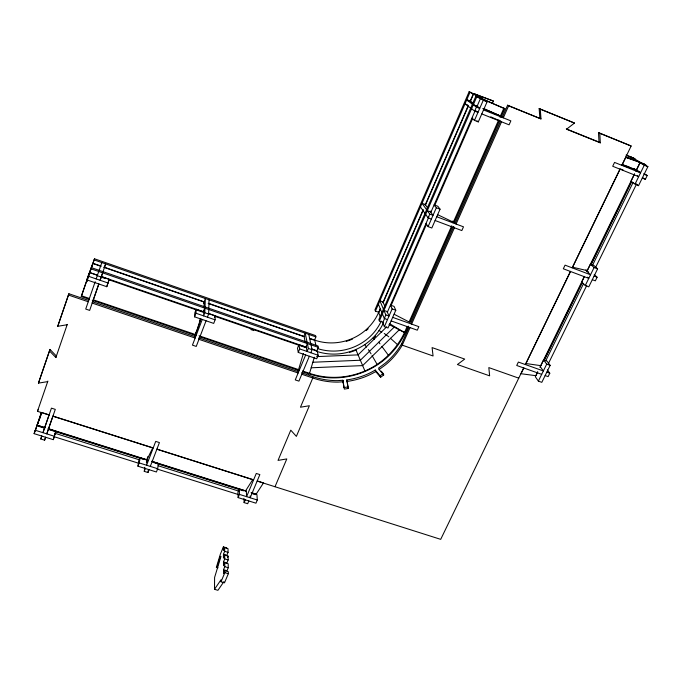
<?xml version="1.0" encoding="UTF-8"?>
<svg xmlns="http://www.w3.org/2000/svg" width="682" height="682" viewBox="0 0 682 682"><rect width="100%" height="100%" fill="white"/><g stroke="black" fill="none" stroke-linecap="round" stroke-linejoin="round"><path stroke-width="1.02" d="M223.892 581.669L217.933 590.314L214.498 589.299L214.6 577.441L220.977 556.478L220.363 556.333L217.191 566.759L216.365 567.305L218.035 567.808M204.157 312.075L196.177 309.321L194.822 312.902L194.566 316.84L213.713 323.413L215.094 319.824L215.145 315.86L208.155 313.456M207.447 317.19L208.641 314.07L208.769 309.517M208.811 308.23L209.05 299.816M203.773 311.947L203.611 315.877L204.805 312.748L204.984 308.204L203.62 311.776L204.694 307.821M205.035 306.926L205.359 298.528L203.534 303.584M203.961 307.488L204.199 301.836M194.566 316.84L195.93 313.234L196.177 309.321M147.679 460.171L139.963 457.741L138.727 461.006L137.943 466.198L156.425 471.995L157.687 468.722L158.284 463.513L151.532 461.39M144.823 467.298L144.269 471.364L147.96 472.515L148.224 470.486M137.943 466.198L139.196 462.908L139.963 457.741M147.764 456.65L146.945 459.745L152.777 447.793M314.334 357.223L309.534 373.344L308.699 373.83L302.527 371.733M303.405 353.472L298.563 369.618L297.625 370.07M81.26 296.508L89.385 273.056L81.26 296.508L89.299 299.245M216.365 567.305L220.363 554.185L223.406 546.87L226.739 547.885M90.007 271.283L86.895 279.884L106.776 286.704L107.927 283.013M106.776 286.704L109.205 279.347L101.328 276.636M45.055 427.836L37.058 425.321L34.1 433.65L53.264 439.66L56.043 431.305L48.055 428.782M195.018 335.578L196.271 331.691M199.4 321.981L200.338 319.065M200.653 318.75L195.316 335.288L200.96 319.091M102.811 272.263L105.642 263.917L104.397 267.506M45.268 427.708L37.152 425.15L41.423 412.431L49.539 415.006M41.201 413.258L35.208 430.76M48.465 428.918L46.785 433.88L55.293 409.379L51.44 408.143L42.949 432.678L44.671 427.716M47.638 381.622L38.456 383.139L49.982 349.414L56.418 356.081L55.873 357.53L49.411 350.846M67.083 324.76L57.748 326.294L68.882 293.737L88.694 300.464M49.982 349.414L38.456 383.139M68.882 293.737L57.748 326.294M44.603 440.18L45.592 437.256L44.603 440.18L40.767 438.978L41.781 436.054L40.767 438.978M49.061 414.997L37.476 411.323L47.868 381.085M55.873 357.53L67.262 324.393M39.709 418.364L40.553 415.901L37.092 425.423L44.202 427.657M89.137 273.857L94.542 258.802L315.587 335.587L315.894 336.899L314.479 340.284M40.281 416.804L41.125 414.349M94.542 258.802L90.391 270.2M44.731 427.537L49.113 414.878M89.137 299.185L89.385 298.469M92.309 302.706L92.94 300.881M98.779 284.019L93.067 300.523M95.19 281.683L85.719 309.057L89.666 310.395L98.839 283.985M96.145 278.912L98.719 271.504M99.129 270.319L101.814 262.587M101.379 276.534L102.65 272.86L100.126 280.285L101.243 277.071L97.262 275.698M48.516 428.731L52.949 416.088M54.875 434.647L56.043 431.305M108.25 282.092L109.205 279.347M53.264 439.66L54.441 436.284L35.259 430.265M87.646 279.134L86.674 281.905L92.709 264.113L91.729 266.892M37.152 425.15L41.338 413.548M34.1 433.65L35.907 428.68M36.359 427.409L36.947 425.781M86.895 279.884L91.269 267.608L317.991 345.97L318.306 347.351L316.857 350.804L311.827 349.073M37.476 411.323L38.073 409.712M146.374 462.498L147.303 460.052L146.604 465.235L155.709 441.39L159.426 442.575L150.304 466.403M144.269 471.364L145.351 468.525M202.239 319.474L192.443 345.143L196.245 346.422L206.066 320.787M147.96 472.515L149.051 469.685M214.455 317.642L215.145 315.86M246.142 491.193L239.263 489.028L237.95 492.208L238.12 497.604L255.955 503.188L257.293 500.008L256.943 494.595L251.053 492.745M306.627 347.394L298.929 344.742L297.497 348.212L298.264 352.432L316.704 358.758L318.17 355.279L317.207 351.042L311.435 349.048M303.814 336.584L305.212 333.2L307.079 342.202M238.12 497.604L239.45 494.399L239.263 489.028M298.264 352.432L299.713 348.928L298.929 344.742M305.92 347.036L307.369 343.566L308.375 348.442L307.113 351.469L306.261 347.266M224.651 547.612L224.676 551.329L223.44 554.296L226.825 555.318L228.061 552.36L228.01 548.626L224.651 547.612L223.423 550.562L223.406 546.87M248.836 500.963L247.677 503.717L244.113 502.608L245.264 499.846M305.655 354.964L295.263 379.9L298.929 381.136L309.338 356.234M224.71 555.097L224.736 558.916L223.483 561.908L226.901 562.931L228.155 559.948L228.112 556.128L224.71 555.097L223.466 558.081L223.44 554.296M310.804 352.739L312.066 349.713L311.018 344.828M224.762 562.701L224.796 566.674L223.525 569.7L226.987 570.74L228.257 567.722L228.206 563.741L224.762 562.701L223.508 565.71L223.483 561.908M227.49 557.62L228.112 556.128M214.498 589.299L221.011 579.768L221.011 581.78L224.497 582.82L228.334 573.715L228.308 571.678L224.821 570.629L223.551 573.664L223.525 569.7M221.011 581.78L224.838 572.667L224.821 570.629M274.999 486.735L286.807 458.926L278.034 460.393L290.779 430.18L296.372 436.386L309.372 405.739L300.464 407.214L312.799 377.981L312.501 376.498L301.538 372.781M500.963 117.287L504.842 108.549C492.575 103.57 480.469 98.302 469.148 91.686L374.938 309.875L375.432 311.111L378.962 312.365L380.232 309.44M375.432 311.111L470 92.266L469.148 91.686M309.722 338.4L314.743 340.139A49.777 47.101 -17.4 0 0 378.612 312.492L380.3 308.579M382.841 302.723L423.036 209.928M425.15 205.043L468.312 105.412M470.009 101.507L473.393 93.69M383.19 302.612L423.369 209.894M425.483 205.009L468.193 106.443M470.307 101.558L473.692 93.749M471.833 118.31L474.484 120.373L478.295 121.89L487.059 101.891L475.848 96.247L378.851 319.653L379.363 320.958L382.977 322.236M379.363 320.958L476.744 96.861L475.848 96.247M387.47 319.611L384.298 318.485L385.85 314.931L383.949 310.421L387.564 311.708M431.374 219.101L428.134 217.882L429.771 214.105L427.299 210.653L430.99 212.051L430.282 211.07M475.951 110.902L477.971 112.394L474.663 111.072L476.411 107.065L473.282 104.806L477.068 106.324L472.404 104.176L466.65 100.015L471.876 102.181M384.784 318.085L382.764 322.714L384.375 326.695L388.024 327.982L395.799 310.242L394.068 306.406L390.436 305.11L392.133 308.929L395.799 310.242M387.206 312.527L428.833 216.995M475.124 110.757L430.862 212.332L433.019 215.333L429.771 214.105M476.709 107.142L480.529 98.379L476.744 96.861M390.769 306.269L426.48 224.352M434.562 205.819L472.831 118.054M384.375 326.695L392.133 308.929M428.091 226.612L436.318 207.771L434.119 204.864L437.827 206.271L440.061 209.186L431.817 228.01L428.091 226.612L425.986 223.525M474.484 120.373L483.231 100.356M492.54 102.999L493.393 101.047L474.493 93.928L493.393 101.047M406.992 326.661C399.575 346.303 384.316 362.747 364.93 370.982A74.295 70.007 -17.1 0 1 309.534 373.344L302.501 370.957M409.149 321.81L451.748 225.751M453.036 222.843L498.653 119.998M499.94 117.082L503.81 108.353L504.842 108.549M308.699 373.83L317.803 376.293A76.086 71.729 -17.2 0 0 373.941 367.001C389.746 357.871 401.724 343.08 408.279 326.132M410.001 322.245L452.251 227.055M454.408 222.196L499.667 120.203M312.501 376.498A71.729 67.45 -17.2 0 0 337.633 380.624L342.858 380.275L344.35 389.098L348.212 388.459L346.771 379.942C356.754 378.493 366.575 375.347 375.211 370.07L375.722 371.537L380.607 377.299L383.71 374.955L379.132 369.533L378.612 368.075L385.245 363.182A71.729 67.45 -17.2 0 0 401.647 343.771L408.987 327.258M507.613 105.207L502.31 117.151L503.299 117.833L508.627 105.855L507.613 105.207L540.988 118.907L540.272 109.197L539.155 108.54L539.871 118.225M410.044 327.624L402.244 345.16A71.968 67.646 -17.2 0 1 385.782 364.623L379.132 369.533M523.682 367.956L440.7 539.351L257.148 481.066M525.336 364.546L570.416 271.453M572.164 267.83L619.947 169.153M621.805 165.317L631.148 146.016L598.481 132.581L599.018 142.086L600.322 142.845L599.793 133.314L598.481 132.581M523.81 367.982L521.022 373.727L535.899 375.697L537.766 371.878M525.66 364.154L570.612 271.325M572.471 267.497L620.202 168.923L623.084 169.903M627.977 158.267L628.906 156.357L629.477 156.391L626.613 155.146M537.621 372.057L535.327 376.737L538.371 381.119L541.815 382.338L550.152 365.373L546.99 361.119L543.563 359.9L539.905 367.376M584.423 276.338L581.678 281.964L585.258 285.528L588.779 286.849L597.603 268.887L593.886 265.469L590.39 264.139L586.716 271.649M635.837 171.208L639.989 162.708L647.9 166.63L638.531 185.675L630.756 181.6L634.448 174.038M540.57 366.14L584.056 277.224M586.861 271.496L634.55 173.978M636.417 170.15L640.159 162.504L626.042 155.112M543.725 360.761L582.419 281.657M590.817 264.497L631.379 181.574M544.253 360.343L582.547 282.058M590.962 264.88L631.6 181.821M545.719 360.855L583.536 283.644M592.402 265.537L633.024 182.606M538.371 381.119L546.7 364.137L543.563 359.9M585.258 285.528L594.082 267.557L590.39 264.139M634.951 184.251L644.302 165.18L647.9 166.63M548.234 363.915L586.742 285.485M595.667 267.31L636.519 184.106M547.348 369.891L549.794 373.242L548.123 376.626L545.14 375.569M594.227 274.531L597.108 277.242L595.343 280.831L592.3 279.688M642.265 178.079L645.368 179.323L647.244 175.513L643.885 173.526M383.523 322.714C378.067 334.734 367.845 344.257 355.808 349.534A52.889 49.905 -17.2 0 1 316.133 351.179M245.597 490.835L252.775 479.548M374.222 337.607L375.552 336.132M386.788 326.738L358.084 354.879L316.61 356.618M394.153 327.164L360.36 360.241L312.842 362.244M399.277 329.815L362.645 365.603L311.188 367.786M539.155 108.54L574.491 123.058L566.537 129.213L600.322 142.845M380.607 377.299L380.079 375.825L383.182 373.489L381.221 371.17M375.722 371.537C367.052 376.822 357.197 379.976 347.181 381.434L346.771 379.942M405.688 331.955L404.417 332.484L389.047 324.513M410.351 321.452L409.089 321.947L394.145 314.257M405.637 332.066L404.417 332.484L389.499 323.643M347.803 386.95L343.95 387.589L342.858 380.275M343.259 381.767L338.016 382.116A71.968 67.646 -17.2 0 1 312.799 377.981L301.811 374.256M525.958 363.54L540.809 365.654M501.321 116.469L482.754 108.609M572.607 267.199L587.27 270.652L585.881 269.833M224.796 566.674L228.257 567.722M224.838 572.667L228.334 573.715M224.736 558.916L228.155 559.948M224.676 551.329L228.061 552.36M48.311 428.663L147.67 459.975M151.728 461.254L246.014 490.963M252.101 492.881L256.151 494.16L263.474 482.941L257.387 481.006M49.274 429.259L146.749 459.966M152.845 461.885L243.21 490.358M252.349 493.239L255.4 494.194M38.976 426.421L44.04 428.015M49.095 429.609L143.254 459.267M153.373 462.456L243.483 490.835M252.596 493.708L255.631 494.663M54.637 433.164L139.955 460.009M158.241 465.763L239.493 491.33M139.196 462.908L157.687 468.722M239.45 494.399L257.293 500.008M54.492 436.812L138.727 463.266M156.988 469.003L238.18 494.493M53.588 416.293L151.941 447.528M157.013 449.131L253.329 479.719M52.915 416.225L153.16 448.057M156.877 449.233L253.568 479.932M68.371 295.008L88.242 301.751M81.473 295.783L89.513 298.511M93.536 299.884L196.007 334.734M199.025 335.757L299.483 369.925M92.317 300.268L195.913 335.493M199.937 336.857L298.503 370.369M622.385 164.601L629.119 166.92M621.95 164.652L637.022 170.04M89.564 272.459L97.611 275.238M101.635 276.619L204.216 311.981M208.24 313.37L306.798 347.334M89.513 272.561L97.39 275.281M204.805 312.748L208.641 314.07M308.375 348.442L312.066 349.713M102.428 277.548L105.437 278.588M108.447 279.62L202.759 312.117M214.796 316.269L305.093 347.377M250.857 329.559L253.866 330.591M88.174 276.167L108.071 283.013M195.93 313.234L215.094 319.824M299.713 348.928L318.17 355.279M92.965 263.295L100.996 266.082M104.005 267.122L204.353 301.896M208.368 303.285L304.709 336.661M93.894 263.866L100.919 266.295M103.928 267.335L204.191 302.075M208.198 303.464L303.456 336.465M309.466 338.545L313.481 339.934M90.834 268.776L318.306 347.351M94.133 259.919L315.894 336.899M625.641 157.03L640.705 162.512L632.385 157.755M640.159 162.504L625.761 157.44L622.052 165.095L636.468 170.048L633.484 168.625M470.725 101.149L466.795 99.76L470.333 101.499M518.746 378.152L488.824 367.598L489.633 375.842L457.417 364.529L464.698 359.09L432.09 347.59L433.07 355.978L402.244 345.16L401.647 343.771M385.85 314.931L389.021 316.056L387.359 312.177M392.679 317.36L418.859 326.669L417.29 330.19L391.127 320.907M546.811 372.176L549.794 373.242M541.687 374.35L516.726 365.484L518.371 362.065L543.358 370.948L540.263 366.652M383.42 302.075L379.891 300.805L383.412 309.151M546.7 364.137L550.152 365.373M435.107 220.508L461.825 230.567L463.496 226.833L436.753 216.74M436.318 207.771L440.061 209.186M594.082 267.557L597.603 268.887M425.628 204.668L422.022 203.304L426.6 209.681M588.634 271.947L586.895 271.291L590.544 274.769L565.063 265.153L563.315 268.776L588.779 278.367L587.56 277.182M594.065 276.099L597.108 277.242M481.79 113.92L509.087 124.832L510.861 120.867L483.538 109.921M630.756 181.6L633.416 182.657M476.164 105.54L478.048 106.29M639.844 171.711L636.28 170.287L640.551 172.836L614.55 162.418L612.7 166.263L638.676 176.647L637.252 175.777M476.411 107.065L479.719 108.387L477.008 106.443M644.14 174.268L647.244 175.513M467.741 104.985L464.979 103.877L470.691 108.123M566.299 128.889L599.018 142.086M508.627 105.855L540.988 118.907M470 92.266L477.085 95.173L482.43 98.779L481.33 98.549L503.81 108.353M628.906 156.357L635.07 158.787L630.253 156.621L631.6 157.389M480.478 98.489L487.059 101.891M540.272 109.197L574.491 123.058M599.793 133.314L631.148 146.016M484.382 108.898L498.934 115.275M483.836 108.805L500.349 116.042M490.75 116.844L498.533 120.271M501.841 116.554L503.623 117.364M452.635 221.104L454.493 221.991L453.334 222.179L437.486 214.608M379.013 330.531L381.801 332.091M384.213 333.447L388.808 336.814M639.989 162.708L644.302 165.18M642.862 177.806L645.368 179.323M635.147 183.543L638.531 185.675M372.619 338.272L374.384 339.397M470.034 101.439L472.635 103.297M471.569 108.77L474.663 111.072M476.948 120.85L478.295 121.89M390.368 338.221L397.418 344.546M375.211 370.07L380.079 375.825M378.783 342.211L379.993 343.847M381.801 346.311L388.442 355.331M364.691 344.581L366.515 347.078M368.34 349.576L371.051 353.856M425.304 204.702L427.665 207.959M420.444 206.953L424.98 213.398M425.67 214.387L428.134 217.882M372.057 355.586L377.069 364.282M383.071 302.186L385.066 306.84M355.808 349.534L364.93 370.982M378.399 304.249L381.886 312.654M382.414 313.933L384.298 318.485M378.612 312.492L380.539 317.249M383.182 373.489L383.71 374.955M375.373 370.266L375.884 371.724M342.884 380.462L343.285 381.954M314.743 340.139L315.894 345.22M308.776 334.436L310.719 343.455M304.061 336.439L305.289 342.492M347.181 381.434L348.212 388.459M250.072 495.959L250.166 497.766L259.859 474.595L256.27 473.453L246.603 496.649L246.347 491.262M243.943 498.389L244.113 502.608M368.203 328.733A51.576 48.823 -17.4 0 1 366.106 330.625M352.492 339.09A51.576 48.823 -17.4 0 1 346.251 341.35M356.175 349.994A54.722 51.653 -17.2 0 1 349.559 352.381M381.272 321.077A50.758 47.911 -17.2 0 1 317.445 348.553M199.033 337.948L198.965 339.338L298.136 373.003L297.881 371.537L199.033 337.948M195.231 336.661L195.154 338.042L92.206 303.098L92.641 301.802L195.231 336.661M453.632 226.739L410.982 322.765L411.613 324.095L454.425 227.779L453.632 226.739M500.545 121.115L455.286 223.014L456.088 224.037L501.526 121.814L500.545 121.115M309.534 373.344L308.562 373.787L309.534 373.344M644.481 164.157L640.935 162.725L645.914 164.976L644.481 164.157"/></g></svg>
